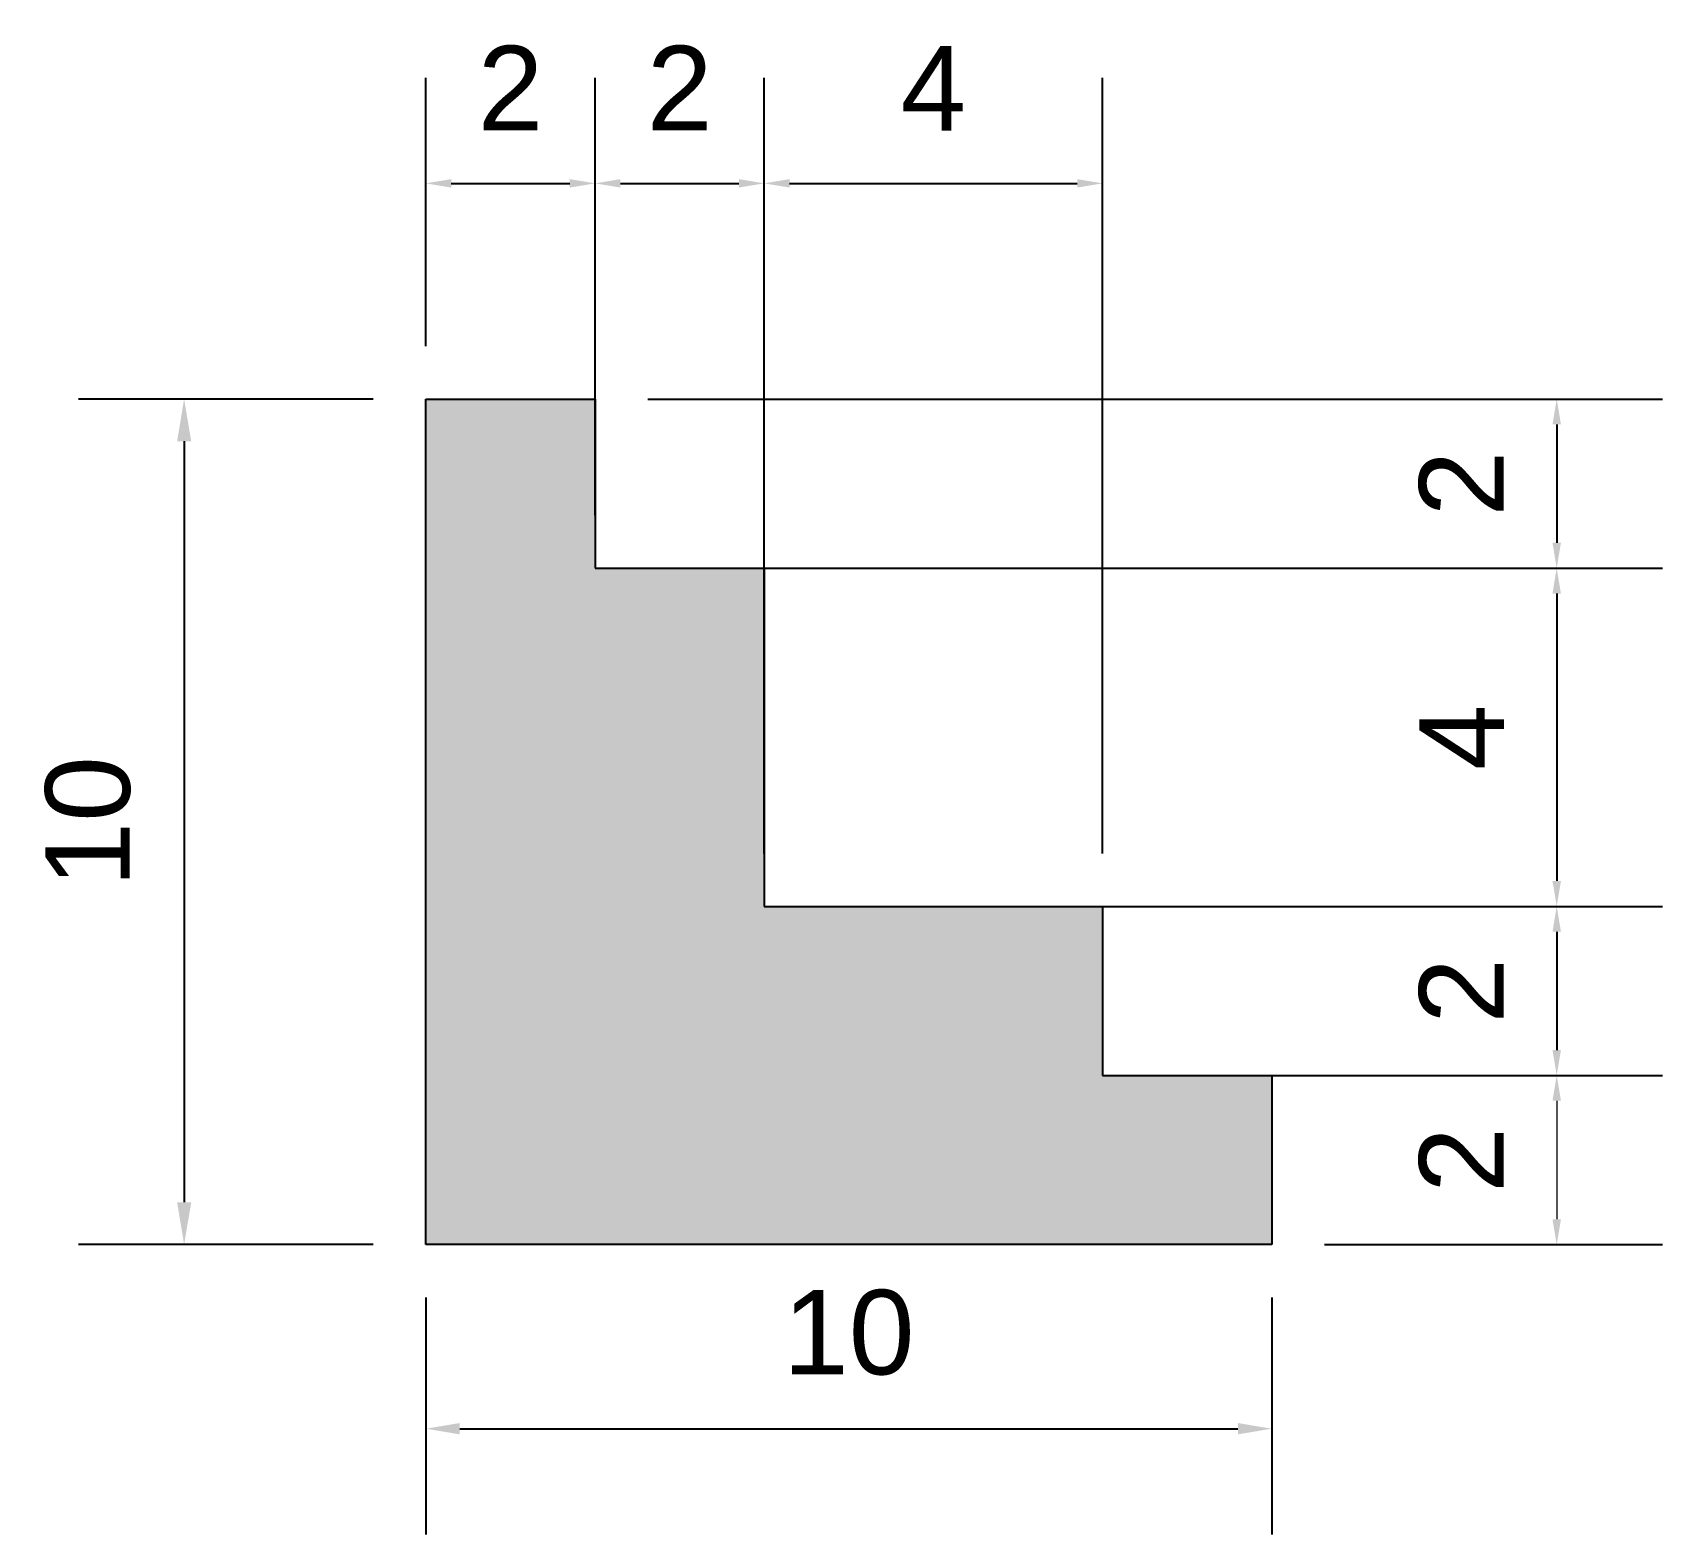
# Model space of a CAD drawing. Header units: millimetres. Extents: x 11.4 to 30.7, y 2.4 to 20.1.
import ezdxf

# ---------------------------------------------------------------- set-up
doc = ezdxf.new("R2010")
doc.units = ezdxf.units.MM
doc.styles.get("Standard").update_dxf_attribs({"font": 'arial.ttf'})
doc.dimstyles.new('ISO-25', dxfattribs={"dimtxt": 2.5, "dimasz": 2.5, "dimexe": 1.25, "dimexo": 0.625, "dimtad": 1, "dimtxsty": 'Standard', "dimcen": 2.5, "dimadec": 0, "dimazin": 0, "dimtfac": 1, "dimtmove": 0, "dimatfit": 3, "dimfxl": 1, "dimarcsym": 0})

# ---------------------------------------------------------------- blocks, each defined once
blk = doc.blocks.new('*D2')
at = {"color": 0, "lineweight": -2, "transparency": 16777216}
for p, q in [((26.676, 7.809), (30.671, 7.809)), ((26.676, 5.809), (30.671, 5.809))]:
    blk.add_line(p, q, dxfattribs=at)
at = {"color": 0, "lineweight": 0, "transparency": 16777216}
blk.add_line((29.421, 7.509), (29.421, 6.109), dxfattribs=at)
at = {"color": 0, "transparency": 16777216}
for points in [[(29.371, 7.509), (29.471, 7.509), (29.421, 7.809)], [(29.371, 6.109), (29.471, 6.109), (29.421, 5.809)]]:
    blk.add_solid(points, dxfattribs=at)
at = {"layer": 'Defpoints', "color": 0, "transparency": 16777216}
for p in [(26.051, 7.809), (26.051, 5.809), (29.421, 5.809)]:
    blk.add_point(p, dxfattribs=at)
at = {"color": 0, "transparency": 16777216, "insert": (28.294, 6.809), "char_height": 1, "attachment_point": 5, "rotation": 90}
blk.add_mtext('2', dxfattribs=at)
blk = doc.blocks.new('*D3')
at = {"color": 0, "lineweight": -2, "transparency": 16777216}
for p, q in [((24.676, 9.809), (30.671, 9.809)), ((29.421, 9.509), (29.421, 8.109)), ((24.676, 7.809), (30.671, 7.809))]:
    blk.add_line(p, q, dxfattribs=at)
at = {"color": 0, "transparency": 16777216}
for points in [[(29.371, 9.509), (29.471, 9.509), (29.421, 9.809)], [(29.371, 8.109), (29.471, 8.109), (29.421, 7.809)]]:
    blk.add_solid(points, dxfattribs=at)
at = {"layer": 'Defpoints', "color": 0, "transparency": 16777216}
for p in [(24.051, 9.809), (24.051, 7.809), (29.421, 7.809)]:
    blk.add_point(p, dxfattribs=at)
at = {"color": 0, "transparency": 16777216, "insert": (28.294, 8.809), "char_height": 1, "attachment_point": 5, "rotation": 90}
blk.add_mtext('2', dxfattribs=at)
blk = doc.blocks.new('*D4')
at = {"color": 0, "lineweight": -2, "transparency": 16777216}
for p, q in [((20.676, 13.809), (30.671, 13.809)), ((29.421, 13.509), (29.421, 10.109)), ((20.676, 9.809), (30.671, 9.809))]:
    blk.add_line(p, q, dxfattribs=at)
at = {"color": 0, "transparency": 16777216}
for points in [[(29.371, 13.509), (29.471, 13.509), (29.421, 13.809)], [(29.371, 10.109), (29.471, 10.109), (29.421, 9.809)]]:
    blk.add_solid(points, dxfattribs=at)
at = {"layer": 'Defpoints', "color": 0, "transparency": 16777216}
for p in [(20.051, 13.809), (20.051, 9.809), (29.421, 9.809)]:
    blk.add_point(p, dxfattribs=at)
at = {"color": 0, "transparency": 16777216, "insert": (28.296, 11.809), "char_height": 1, "attachment_point": 5, "rotation": 90}
blk.add_mtext('4', dxfattribs=at)
blk = doc.blocks.new('*D5')
at = {"color": 0, "lineweight": -2, "transparency": 16777216}
for p, q in [((18.676, 15.809), (30.671, 15.809)), ((29.421, 15.509), (29.421, 14.109)), ((18.676, 13.809), (30.671, 13.809))]:
    blk.add_line(p, q, dxfattribs=at)
at = {"color": 0, "transparency": 16777216}
for points in [[(29.371, 15.509), (29.471, 15.509), (29.421, 15.809)], [(29.371, 14.109), (29.471, 14.109), (29.421, 13.809)]]:
    blk.add_solid(points, dxfattribs=at)
at = {"layer": 'Defpoints', "color": 0, "transparency": 16777216}
for p in [(18.051, 15.809), (18.051, 13.809), (29.421, 13.809)]:
    blk.add_point(p, dxfattribs=at)
at = {"color": 0, "transparency": 16777216, "insert": (28.294, 14.809), "char_height": 1, "attachment_point": 5, "rotation": 90}
blk.add_mtext('2', dxfattribs=at)
blk = doc.blocks.new('*D6')
at = {"color": 0, "lineweight": -2, "transparency": 16777216}
for p, q in [((16.051, 5.184), (16.051, 2.381)), ((26.051, 5.184), (26.051, 2.381)), ((16.451, 3.631), (25.651, 3.631))]:
    blk.add_line(p, q, dxfattribs=at)
at = {"color": 0, "transparency": 16777216}
for points in [[(16.451, 3.698), (16.451, 3.564), (16.051, 3.631)], [(25.651, 3.698), (25.651, 3.564), (26.051, 3.631)]]:
    blk.add_solid(points, dxfattribs=at)
at = {"layer": 'Defpoints', "color": 0, "transparency": 16777216}
for p in [(16.051, 5.809), (26.051, 5.809), (26.051, 3.631)]:
    blk.add_point(p, dxfattribs=at)
at = {"color": 0, "transparency": 16777216, "insert": (21.051, 4.766), "char_height": 1, "attachment_point": 5}
blk.add_mtext('10', dxfattribs=at)
blk = doc.blocks.new('*D7')
at = {"color": 0, "lineweight": -2, "transparency": 16777216}
for p, q in [((15.426, 15.809), (11.942, 15.809)), ((13.192, 15.309), (13.192, 6.309)), ((15.426, 5.809), (11.942, 5.809))]:
    blk.add_line(p, q, dxfattribs=at)
at = {"color": 0, "transparency": 16777216}
for points in [[(13.109, 15.309), (13.276, 15.309), (13.192, 15.809)], [(13.109, 6.309), (13.276, 6.309), (13.192, 5.809)]]:
    blk.add_solid(points, dxfattribs=at)
at = {"layer": 'Defpoints', "color": 0, "transparency": 16777216}
for p in [(16.051, 15.809), (13.192, 5.809), (16.051, 5.809)]:
    blk.add_point(p, dxfattribs=at)
at = {"color": 0, "transparency": 16777216, "insert": (12.057, 10.809), "char_height": 1, "attachment_point": 5, "rotation": 90}
blk.add_mtext('10', dxfattribs=at)
blk = doc.blocks.new('*D8')
at = {"color": 0, "lineweight": -2, "transparency": 16777216}
for p, q in [((16.051, 16.434), (16.051, 19.61)), ((18.051, 16.434), (18.051, 19.61)), ((16.351, 18.36), (17.751, 18.36))]:
    blk.add_line(p, q, dxfattribs=at)
at = {"color": 0, "transparency": 16777216}
for points in [[(16.351, 18.41), (16.351, 18.31), (16.051, 18.36)], [(17.751, 18.41), (17.751, 18.31), (18.051, 18.36)]]:
    blk.add_solid(points, dxfattribs=at)
at = {"layer": 'Defpoints', "color": 0, "transparency": 16777216}
for p in [(18.051, 18.36), (16.051, 15.809), (18.051, 15.809)]:
    blk.add_point(p, dxfattribs=at)
at = {"color": 0, "transparency": 16777216, "insert": (17.051, 19.487), "char_height": 1, "attachment_point": 5}
blk.add_mtext('2', dxfattribs=at)
blk = doc.blocks.new('*D9')
at = {"color": 0, "lineweight": -2, "transparency": 16777216}
for p, q in [((18.051, 14.434), (18.051, 19.61)), ((20.051, 14.434), (20.051, 19.61)), ((18.351, 18.36), (19.751, 18.36))]:
    blk.add_line(p, q, dxfattribs=at)
at = {"color": 0, "transparency": 16777216}
for points in [[(18.351, 18.41), (18.351, 18.31), (18.051, 18.36)], [(19.751, 18.41), (19.751, 18.31), (20.051, 18.36)]]:
    blk.add_solid(points, dxfattribs=at)
at = {"layer": 'Defpoints', "color": 0, "transparency": 16777216}
for p in [(20.051, 18.36), (18.051, 13.809), (20.051, 13.809)]:
    blk.add_point(p, dxfattribs=at)
at = {"color": 0, "transparency": 16777216, "insert": (19.051, 19.487), "char_height": 1, "attachment_point": 5}
blk.add_mtext('2', dxfattribs=at)
blk = doc.blocks.new('*D10')
at = {"color": 0, "lineweight": -2, "transparency": 16777216}
for p, q in [((20.051, 10.434), (20.051, 19.61)), ((24.051, 10.434), (24.051, 19.61)), ((20.351, 18.36), (23.751, 18.36))]:
    blk.add_line(p, q, dxfattribs=at)
at = {"color": 0, "transparency": 16777216}
for points in [[(20.351, 18.41), (20.351, 18.31), (20.051, 18.36)], [(23.751, 18.41), (23.751, 18.31), (24.051, 18.36)]]:
    blk.add_solid(points, dxfattribs=at)
at = {"layer": 'Defpoints', "color": 0, "transparency": 16777216}
for p in [(24.051, 18.36), (20.051, 9.809), (24.051, 9.809)]:
    blk.add_point(p, dxfattribs=at)
at = {"color": 0, "transparency": 16777216, "insert": (22.051, 19.485), "char_height": 1, "attachment_point": 5}
blk.add_mtext('4', dxfattribs=at)

msp = doc.modelspace()

# ---------------------------------------------------------------- hatches: boundary and pattern name
h = msp.add_hatch(color=256)
h.set_gradient(color1=(0, 255, 0), color2=(255, 255, 0), tint=1, name='CYLINDER')
h.paths.add_polyline_path([(20.051, 9.809), (20.051, 13.809), (18.051, 13.809), (18.051, 15.809), (16.051, 15.809), (16.051, 5.809), (26.051, 5.809), (26.051, 7.809), (24.051, 7.809), (24.051, 9.809)])

# ---------------------------------------------------------------- linework, layer by layer
for p, q in [((16.051, 5.809), (16.051, 15.809)), ((16.051, 15.809), (18.051, 15.809)), ((18.051, 15.809), (18.051, 13.809)), ((18.051, 13.809), (20.051, 13.809)), ((20.051, 13.809), (20.051, 9.809)), ((20.051, 9.809), (24.051, 9.809)), ((24.051, 9.809), (24.051, 7.809)), ((24.051, 7.809), (26.051, 7.809)), ((26.051, 7.809), (26.051, 5.809)), ((26.051, 5.809), (16.051, 5.809))]:
    msp.add_line(p, q)

# ---------------------------------------------------------------- dimensions: what is measured, and where the dimension line sits
for base, p1, p2, override, picture, middle in [((18.051, 18.36), (16.051, 15.809), (18.051, 15.809), {"dimtxt": 1, "dimasz": 0.3}, '*D8', (17.051, 19.487)), ((20.051, 18.36), (18.051, 13.809), (20.051, 13.809), {"dimtxt": 1, "dimasz": 0.3}, '*D9', (19.051, 19.487)), ((26.051, 3.631), (16.051, 5.809), (26.051, 5.809), {"dimtxt": 1, "dimasz": 0.4}, '*D6', (21.051, 4.766))]:
    dim = msp.add_linear_dim(base=base, p1=p1, p2=p2, dimstyle='ISO-25', override=override)
    dim.commit()
    dim.dimension.update_dxf_attribs({"geometry": picture, "text_midpoint": middle})
dim = msp.add_linear_dim(base=(24.051, 18.36), p1=(20.051, 9.809), p2=(24.051, 9.809), dimstyle='ISO-25', override={"dimtxt": 1, "dimasz": 0.3})
dim.commit()
dim.dimension.update_dxf_attribs({"geometry": '*D10', "text_midpoint": (22.051, 18.36), "dimtype": 160})
for base, p1, p2, override, picture, middle in [((13.192, 5.809), (16.051, 15.809), (16.051, 5.809), {"dimtxt": 1, "dimasz": 0.5}, '*D7', (12.057, 10.809)), ((29.421, 13.809), (18.051, 15.809), (18.051, 13.809), {"dimtxt": 1, "dimasz": 0.3}, '*D5', (28.294, 14.809)), ((29.421, 9.809), (20.051, 13.809), (20.051, 9.809), {"dimtxt": 1, "dimasz": 0.3}, '*D4', (28.296, 11.809)), ((29.421, 7.809), (24.051, 9.809), (24.051, 7.809), {"dimtxt": 1, "dimasz": 0.3}, '*D3', (28.294, 8.809)), ((29.421, 5.809), (26.051, 7.809), (26.051, 5.809), {"dimtxt": 1, "dimasz": 0.3, "dimlwd": 0}, '*D2', (28.294, 6.809))]:
    dim = msp.add_linear_dim(base=base, p1=p1, p2=p2, angle=90, dimstyle='ISO-25', override=override)
    dim.commit()
    dim.dimension.update_dxf_attribs({"geometry": picture, "text_midpoint": middle})

doc.saveas('drawing.dxf')
